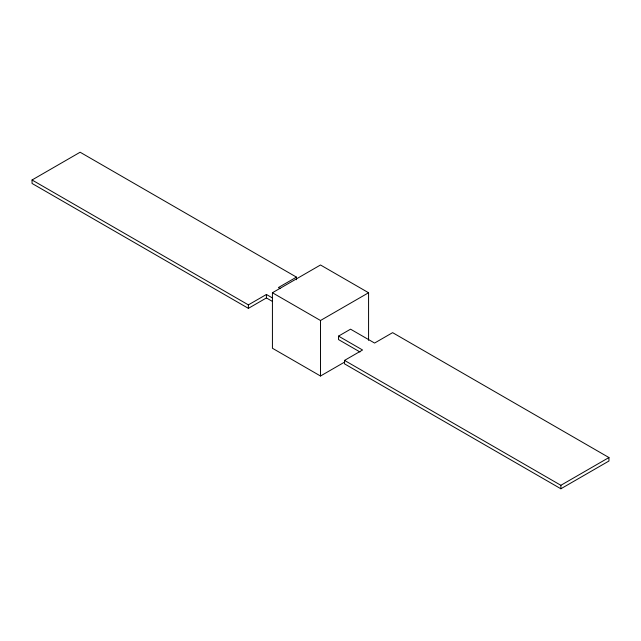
<?xml version="1.0" encoding="UTF-8"?>
<svg xmlns="http://www.w3.org/2000/svg" width="641" height="641" viewBox="0 0 641 641"><rect width="100%" height="100%" fill="white"/><g stroke="black" fill="none" stroke-linecap="round" stroke-linejoin="round"><path stroke-width="0.96" d="M272.425 301.414L266.416 297.945L248.388 308.353L32.05 183.454L32.05 179.985L80.125 152.229L296.463 277.128L296.463 279.732M32.05 179.985L248.388 304.884L266.416 294.475L272.425 297.945M296.463 277.128L278.434 287.537L280.149 288.53M344.538 362.133L320.5 376.011L272.425 348.255L272.425 292.745L320.5 264.989L368.575 292.745L368.575 340.323M272.425 292.745L320.5 320.5L368.575 292.745M338.528 336.116L350.547 329.178L374.584 343.055L392.613 332.647L608.95 457.546L608.95 461.015L560.875 488.771L344.538 363.872L344.538 360.402L362.566 349.994L338.528 336.116L338.528 339.586L359.994 351.973M344.538 360.402L560.875 485.301L608.95 457.546M560.875 485.301L560.875 488.771M320.5 320.5L320.5 376.011M266.416 294.475L266.416 297.945M248.388 304.884L248.388 308.353"/></g></svg>
